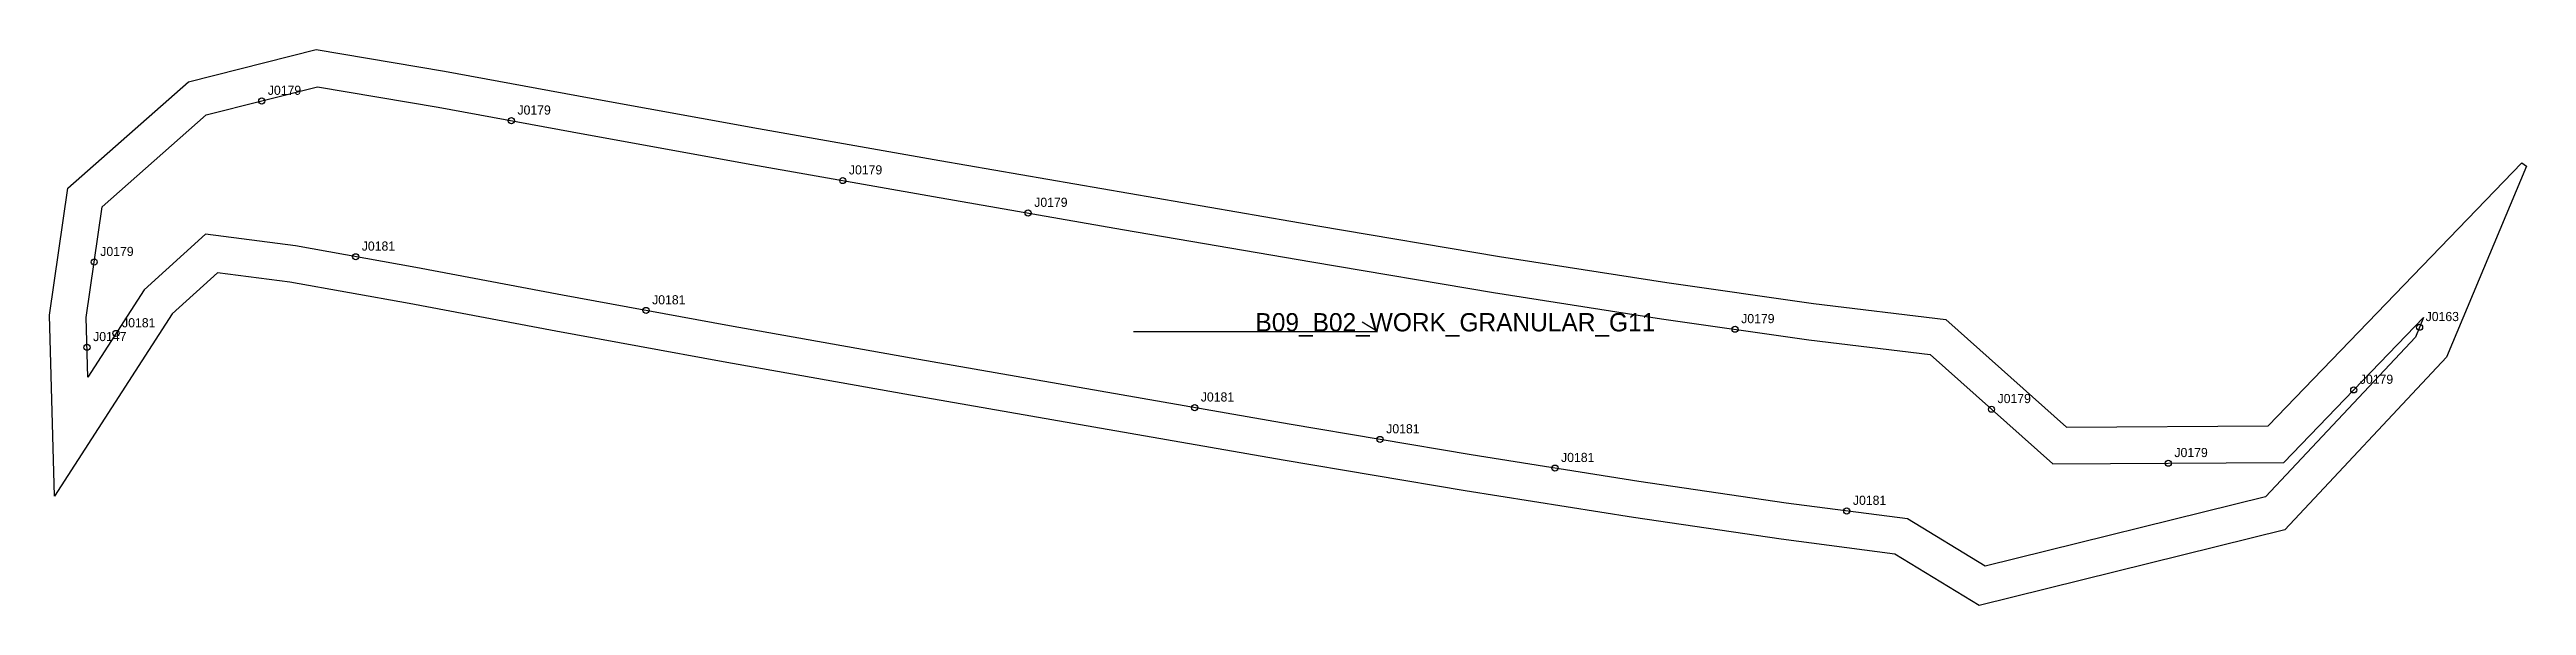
# Model space of a CAD drawing. Header units: millimetres. Extents: x -12 to 800, y -94 to 88.
import ezdxf

# ---------------------------------------------------------------- set-up
doc = ezdxf.new("R2010")
doc.units = ezdxf.units.MM
for name, color, linetype in [('CUT', 1, 'Continuous'), ('GRAIN', 3, 'Continuous'), ('LABEL', 7, 'Continuous'), ('NOTCH', 2, 'Continuous'), ('SEW', 5, 'Continuous')]:
    doc.layers.add(name, color=color, linetype=linetype)

msp = doc.modelspace()

# ---------------------------------------------------------------- linework, layer by layer
at = {"layer": 'CUT'}
msp.add_lwpolyline([(-12.02, 0.69), (-6.02, 42.32), (33.53, 77.29), (75.37, 87.82), (117.48, 80.73), (165.63, 71.88), (220.47, 61.97), (279.99, 51.42), (341.95, 40.69), (403.92, 30.02), (463.47, 20.01), (518.39, 11.44), (566.52, 4.55), (609.94, -0.67), (649.51, -36.03), (715.62, -35.57), (798.76, 50.65), (800.31, 49.63), (774.14, -13.06), (721.07, -69.61), (620.82, -94.44), (593.21, -77.62), (555.89, -72.75), (507.41, -65.62), (452.24, -56.9), (392.52, -46.78), (330.51, -36.03), (268.5, -25.22), (208.88, -14.56), (153.98, -4.49), (105.94, 4.54), (66.81, 11.58), (43.05, 14.64), (28.22, 1.22), (-10.36, -58.61), (-12.02, 0.69)], close=True, dxfattribs=at)
at = {"layer": 'GRAIN'}
for p, q in [((343.48, -4.59), (423.48, -4.59)), ((423.48, -4.59), (418.48, -1.59))]:
    msp.add_line(p, q, dxfattribs=at)
at = {"layer": 'NOTCH'}
for centre in [(57.57, 70.97), (139.44, 64.49), (248.14, 44.88), (308.92, 34.24), (2.62, 18.13), (88.38, 19.89), (183.6, 2.28), (9.77, -5.25), (540.78, -3.89), (765.25, -3.21), (0.27, -9.77), (743.67, -23.77), (363.55, -29.58), (624.86, -30.1), (424.36, -40.01), (481.7, -49.41), (682.86, -47.8), (577.41, -63.46)]:
    msp.add_circle(centre, 1, dxfattribs=at)
at = {"layer": 'SEW'}
msp.add_lwpolyline([(0, 0), (5.23, 36.25), (39.29, 66.37), (75.86, 75.57), (115.4, 68.91), (163.48, 60.08), (218.35, 50.16), (277.92, 39.6), (339.91, 28.87), (401.91, 18.19), (461.55, 8.16), (516.61, -0.43), (564.96, -7.35), (604.75, -12.14), (644.96, -48.06), (720.75, -47.54), (766.59, 0), (763.91, -6.43), (714.74, -58.81), (622.79, -81.59), (597.29, -66.05), (557.54, -60.87), (509.22, -53.76), (454.18, -45.06), (394.54, -34.96), (332.56, -24.21), (270.58, -13.4), (211.02, -2.75), (156.17, 7.31), (108.11, 16.34), (68.64, 23.44), (39.1, 27.25), (18.99, 9.05), (0.55, -19.55)], close=True, dxfattribs=at)

# ---------------------------------------------------------------- texts
at = {"layer": 'LABEL'}
for s, height, p in [('J0179', 3, (59.57, 72.97)), ('J0179', 3, (141.44, 66.49)), ('J0179', 3, (250.14, 46.88)), ('J0179', 3, (310.92, 36.24)), ('J0181', 3, (90.38, 21.89)), ('J0179', 3, (4.62, 20.13)), ('J0181', 3, (185.6, 4.28)), ('B09_B02_WORK_GRANULAR_G11', 6, (383.48, -4.59)), ('J0179', 3, (542.78, -1.89)), ('J0163', 3, (767.25, -1.21)), ('J0147', 3, (2.27, -7.77)), ('J0181', 3, (11.77, -3.25)), ('J0179', 3, (745.67, -21.77)), ('J0181', 3, (365.55, -27.58)), ('J0179', 3, (626.86, -28.1)), ('J0181', 3, (426.36, -38.01)), ('J0181', 3, (483.7, -47.41)), ('J0179', 3, (684.86, -45.8)), ('J0181', 3, (579.41, -61.46))]:
    msp.add_text(s, height=height, dxfattribs=at).set_placement(p)

doc.saveas('drawing.dxf')
